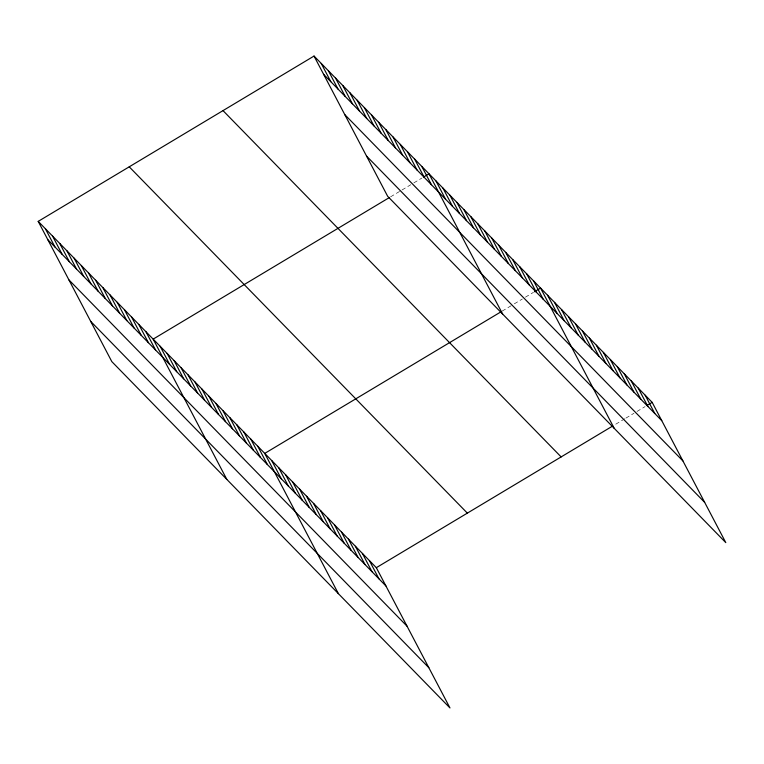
<?xml version="1.0" encoding="UTF-8"?>
<svg xmlns="http://www.w3.org/2000/svg" width="764" height="764" viewBox="0 0 764 764"><rect width="100%" height="100%" fill="white"/><g stroke="black" fill="none" stroke-linecap="round" stroke-linejoin="round"><path stroke-width="0.57" stroke-dasharray="3.82 2.86" d="M390.566 196.845L410.793 184.716M413.83 182.902L421.919 178.05M502.149 311.12L513.274 304.454M514.287 303.843L522.375 299.001M525.412 297.177L533.501 292.326M615.755 424.192L624.856 418.729M625.869 418.128L633.958 413.276M636.995 411.462L645.083 406.61"/><path stroke-width="1.15" d="M38.2 221.379L376.327 567.681L449.967 707.941L111.83 361.63L38.2 221.379L314.033 56.059L652.169 402.37L725.8 542.621L387.673 196.319L314.033 56.059M389.554 197.446L153.163 339.12L226.803 479.372M423.944 176.837L429.005 173.81L502.636 314.061M501.136 311.731L264.745 453.405L338.385 593.657M534.514 291.724L540.587 288.085L614.218 428.337M376.327 567.681L612.718 426.006M647.108 405.397L652.169 402.37M323.63 74.347L661.767 420.649M344.765 114.6L682.892 460.902M366.539 156.066L704.666 502.368M223.012 110.618L561.139 456.92M129.231 166.829L467.358 513.131M47.798 239.657L385.925 585.969M68.932 279.911L407.059 626.213M90.706 321.386L428.833 667.688M645.188 395.227L654.786 413.505M638.217 388.083L647.815 406.362M631.245 380.94L640.843 399.219M624.274 373.797L633.872 392.075M617.293 366.653L626.891 384.932M610.321 359.51L619.919 377.798M603.35 352.366L612.948 370.655M596.378 345.223L605.976 363.511M589.397 338.089L598.995 356.368M582.426 330.946L592.024 349.224M575.454 323.802L585.052 342.081M568.483 316.659L578.081 334.938M561.502 309.516L571.1 327.794M554.53 302.372L564.128 320.651M547.559 295.229L557.157 313.507M533.606 280.942L543.204 299.23M526.635 273.798L536.232 292.087M519.663 266.655L529.261 284.943M512.692 259.521L522.289 277.8M505.711 252.378L515.308 270.657M498.739 245.234L508.337 263.513M491.768 238.091L501.365 256.37M484.796 230.948L494.394 249.226M477.815 223.804L487.413 242.083M470.844 216.661L480.441 234.94M463.872 209.517L473.47 227.796M456.901 202.374L466.498 220.662M449.92 195.231L459.517 213.519M442.948 188.087L452.546 206.375M435.977 180.953L445.574 199.232M421.814 166.447L431.412 184.726M414.632 159.093L424.23 177.372M407.441 151.73L417.039 170.009M400.26 144.367L409.857 162.656M393.078 137.014L402.676 155.293M385.887 129.651L395.485 147.939M378.705 122.297L388.303 140.576M371.514 114.934L381.121 133.213M364.332 107.581L373.93 125.859M357.151 100.218L366.749 118.496M349.96 92.855L359.558 111.143M342.778 85.501L352.376 103.78M335.597 78.138L345.194 96.426M328.405 70.785L338.003 89.063M321.224 63.422L330.822 81.7M369.356 560.537L378.954 578.826M362.384 553.394L371.982 571.682M355.403 546.26L365.001 564.539M348.432 539.117L358.029 557.395M341.46 531.973L351.058 550.252M334.489 524.83L344.087 543.109M327.508 517.686L337.105 535.965M320.536 510.543L330.134 528.822M313.565 503.4L323.162 521.678M306.593 496.256L316.191 514.535M299.612 489.113L309.21 507.401M292.641 481.969L302.238 500.258M285.669 474.826L295.267 493.114M278.698 467.692L288.295 485.971M271.717 460.549L281.314 478.827M257.774 446.262L267.371 464.541M250.802 439.119L260.4 457.397M243.821 431.975L253.419 450.254M236.85 424.832L246.447 443.11M229.878 417.688L239.476 435.967M222.907 410.545L232.504 428.833M215.925 403.402L225.523 421.69M208.954 396.258L218.552 414.546M201.982 389.124L211.58 407.403M195.011 381.981L204.609 400.26M188.03 374.837L197.628 393.116M181.058 367.694L190.656 385.973M174.087 360.551L183.685 378.829M167.115 353.407L176.713 371.686M160.134 346.264L169.732 364.543M145.981 331.767L155.579 350.046M138.79 324.404L148.388 342.683M131.609 317.041L141.206 335.329M124.427 309.687L134.025 327.966M117.236 302.324L126.834 320.613M110.054 294.971L119.652 313.25M102.863 287.608L112.461 305.887M95.681 280.254L105.279 298.533M88.5 272.891L98.098 291.17M81.309 265.528L90.906 283.816M74.127 258.175L83.725 276.453M66.945 250.812L76.543 269.1M59.754 243.458L69.352 261.737M52.573 236.095L62.17 254.374M45.382 228.742L54.979 247.02"/></g></svg>
